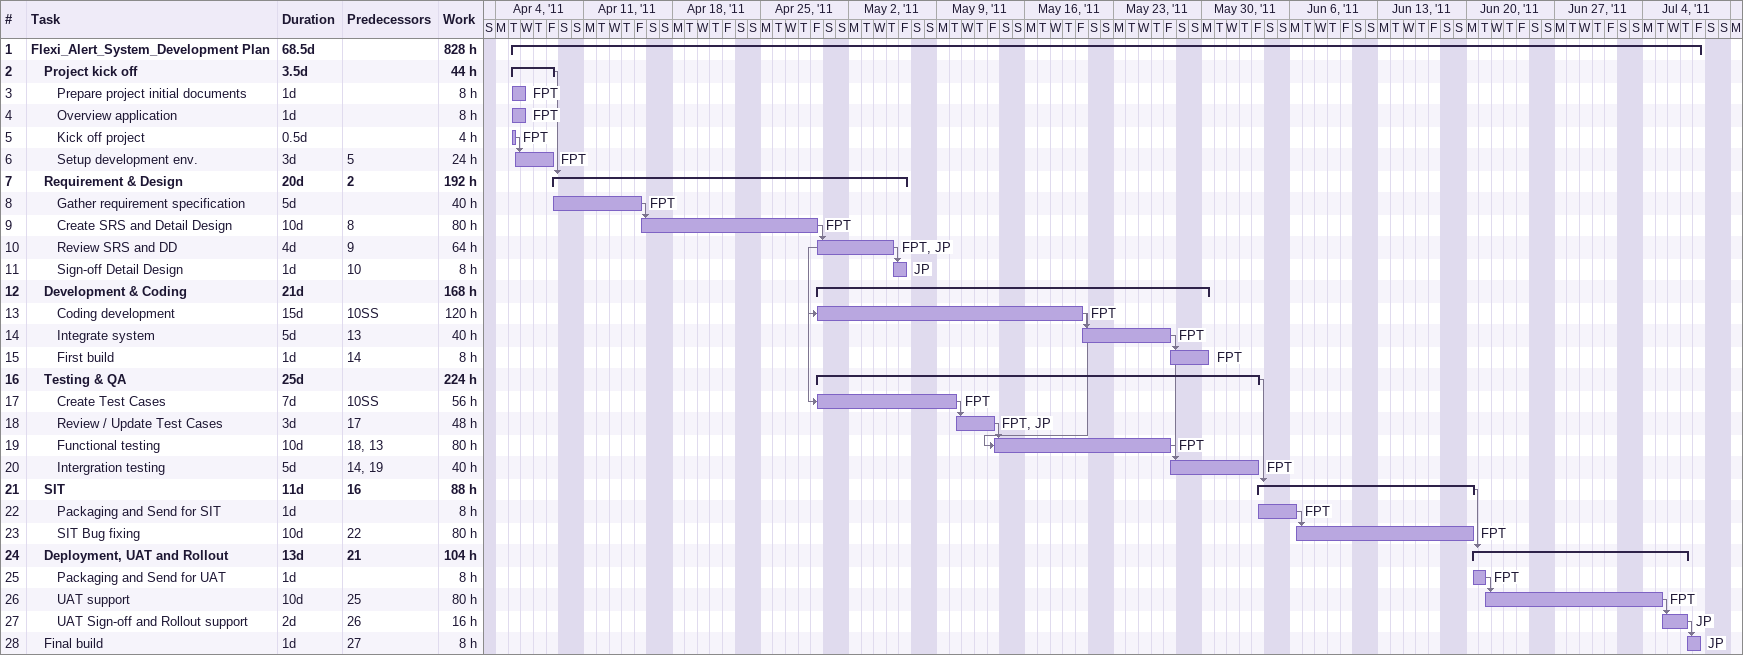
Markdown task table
| ID | Level | Task | Duration | Start | Finish | Predecessors | Resources | Work (h) |
|---|---|---|---|---|---|---|---|---|
| 1 | 1 | **Flexi_Alert_System_Development Plan** | 68.5d | 2011-04-05 | 2011-07-08 |  |  | 828 |
| 2 | 2 | **Project kick off** | 3.5d | 2011-04-05 | 2011-04-08 |  |  | 44 |
| 3 | 3 | Prepare project initial documents | 1d | 2011-04-05 | 2011-04-06 |  | FPT | 8 |
| 4 | 3 | Overview application | 1d | 2011-04-05 | 2011-04-06 |  | FPT | 8 |
| 5 | 3 | Kick off project | 0.5d | 2011-04-05 | 2011-04-05 |  | FPT | 4 |
| 6 | 3 | Setup development env. | 3d | 2011-04-05 | 2011-04-08 | 5 | FPT | 24 |
| 7 | 2 | **Requirement & Design** | 20d | 2011-04-08 | 2011-05-06 | 2 |  | 192 |
| 8 | 3 | Gather requirement specification | 5d | 2011-04-08 | 2011-04-15 |  | FPT | 40 |
| 9 | 3 | Create SRS and Detail Design | 10d | 2011-04-15 | 2011-04-29 | 8 | FPT | 80 |
| 10 | 3 | Review SRS and DD | 4d | 2011-04-29 | 2011-05-05 | 9 | FPT, JP | 64 |
| 11 | 3 | Sign-off Detail Design | 1d | 2011-05-05 | 2011-05-06 | 10 | JP | 8 |
| 12 | 2 | **Development & Coding** | 21d | 2011-04-29 | 2011-05-30 |  |  | 168 |
| 13 | 3 | Coding development | 15d | 2011-04-29 | 2011-05-20 | 10SS | FPT | 120 |
| 14 | 3 | Integrate system | 5d | 2011-05-20 | 2011-05-27 | 13 | FPT | 40 |
| 15 | 3 | First build | 1d | 2011-05-27 | 2011-05-30 | 14 | FPT | 8 |
| 16 | 2 | **Testing & QA** | 25d | 2011-04-29 | 2011-06-03 |  |  | 224 |
| 17 | 3 | Create Test Cases | 7d | 2011-04-29 | 2011-05-10 | 10SS | FPT | 56 |
| 18 | 3 | Review / Update Test Cases | 3d | 2011-05-10 | 2011-05-13 | 17 | FPT, JP | 48 |
| 19 | 3 | Functional testing | 10d | 2011-05-13 | 2011-05-27 | 18, 13 | FPT | 80 |
| 20 | 3 | Intergration testing | 5d | 2011-05-27 | 2011-06-03 | 14, 19 | FPT | 40 |
| 21 | 2 | **SIT** | 11d | 2011-06-03 | 2011-06-20 | 16 |  | 88 |
| 22 | 3 | Packaging and Send for SIT | 1d | 2011-06-03 | 2011-06-06 |  | FPT | 8 |
| 23 | 3 | SIT Bug fixing | 10d | 2011-06-06 | 2011-06-20 | 22 | FPT | 80 |
| 24 | 2 | **Deployment, UAT and Rollout** | 13d | 2011-06-20 | 2011-07-07 | 21 |  | 104 |
| 25 | 3 | Packaging and Send for UAT | 1d | 2011-06-20 | 2011-06-21 |  | FPT | 8 |
| 26 | 3 | UAT support | 10d | 2011-06-21 | 2011-07-05 | 25 | FPT | 80 |
| 27 | 3 | UAT Sign-off and Rollout support | 2d | 2011-07-05 | 2011-07-07 | 26 | JP | 16 |
| 28 | 2 | Final build | 1d | 2011-07-07 | 2011-07-08 | 27 | JP | 8 |
